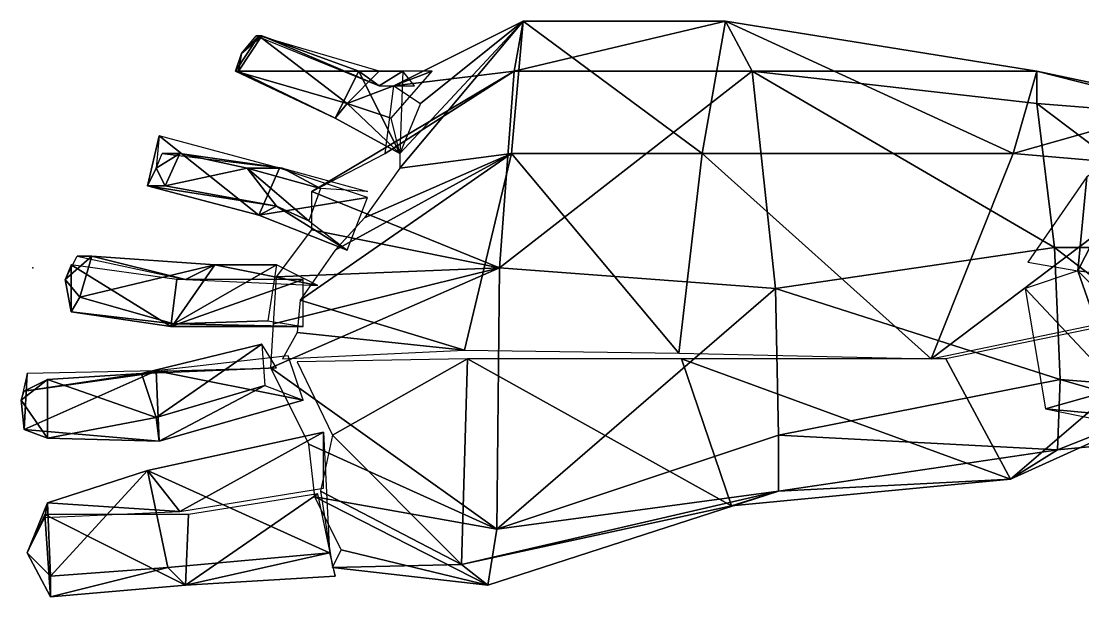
# Model space of a CAD drawing. Extents: x 4.9 to 9.1, y -6.1 to 13.5.
# Drawn here: x 5.928 to 6.531, y -0.233 to 0.094 of the extents above; entities that cross this region are included whole.
import ezdxf

# ---------------------------------------------------------------- set-up
doc = ezdxf.new("R2010")
doc.units = 0
doc.layers.get('0').update_dxf_attribs({"linetype": 'CONTINUOUS'})

msp = doc.modelspace()

# ---------------------------------------------------------------- linework, layer by layer
at = {"color": 0}
msp.add_point((5.93444, -0.04616, -4.115), dxfattribs=at)
for points in [[(6.13944, 0.05717, -4.10333), (6.21277, 0.09384, -4.1), (6.20777, 0.0655, -4.145)], [(6.21277, 0.09384, -4.1), (6.13944, 0.05717, -4.10333), (6.15444, 0.04717, -4.06)], [(6.14277, 0.0105, -4.085), (6.20611, 0.01884, -4.045), (6.21277, 0.09384, -4.1)], [(6.21277, 0.09384, -4.1), (6.15444, 0.04717, -4.06), (6.14277, 0.01884, -4.05833)], [(6.21277, 0.09384, -4.1), (6.14277, 0.01884, -4.05833), (6.14277, 0.0105, -4.085)], [(6.31444, 0.01884, -3.99), (6.21277, 0.09384, -4.1), (6.20611, 0.01884, -4.045)], [(6.20777, 0.0655, -4.145), (6.32777, 0.09384, -4.07167), (6.34277, 0.0655, -4.135)], [(6.32777, 0.09384, -4.07167), (6.20777, 0.0655, -4.145), (6.21277, 0.09384, -4.1)], [(6.21277, 0.09384, -4.1), (6.31444, 0.01884, -3.99), (6.32777, 0.09384, -4.07167)], [(6.49111, 0.01884, -3.91333), (6.32777, 0.09384, -4.07167), (6.31444, 0.01884, -3.99)], [(6.32777, 0.09384, -4.07167), (6.49111, 0.01884, -3.91333), (6.50444, 0.0655, -4.02333)], [(6.50444, 0.0655, -4.02333), (6.34277, 0.0655, -4.135), (6.32777, 0.09384, -4.07167)], [(6.05277, 0.0755, -4.09), (6.04944, 0.0655, -4.08333), (6.06277, 0.0855, -4.08167)], [(6.11277, 0.04717, -4.05333), (6.06277, 0.0855, -4.08167), (6.04944, 0.0655, -4.08333)], [(6.05277, 0.0755, -4.09), (6.06444, 0.0855, -4.09667), (6.05111, 0.0655, -4.10167)], [(6.11944, 0.0655, -4.1), (6.05111, 0.0655, -4.10167), (6.06444, 0.0855, -4.09667)], [(6.05277, 0.0755, -4.09), (6.06111, 0.0855, -4.07833), (6.06444, 0.0855, -4.09667)], [(6.13111, 0.05717, -4.06333), (6.06444, 0.0855, -4.09667), (6.06111, 0.0855, -4.07833)], [(6.06277, 0.0855, -4.08167), (6.11277, 0.04717, -4.05333), (6.13111, 0.0655, -4.06667)], [(6.06444, 0.0855, -4.09667), (6.13111, 0.05717, -4.06333), (6.11944, 0.0655, -4.1)], [(6.05277, 0.0755, -4.09), (6.05111, 0.0655, -4.10167), (6.04944, 0.0655, -4.08333)], [(6.10611, 0.03884, -4.085), (6.04944, 0.0655, -4.08333), (6.05111, 0.0655, -4.10167)], [(6.04944, 0.0655, -4.08333), (6.10611, 0.03884, -4.085), (6.11277, 0.04717, -4.05333)], [(6.05111, 0.0655, -4.10167), (6.11944, 0.0655, -4.1), (6.10611, 0.03884, -4.085)], [(6.09277, -0.00283, -4.09), (6.20777, 0.0655, -4.145), (6.19944, -0.04616, -4.15833)], [(6.20777, 0.0655, -4.145), (6.09277, -0.00283, -4.09), (6.13444, 0.01884, -4.09333)], [(6.14277, 0.01884, -4.085), (6.10611, 0.03884, -4.085), (6.11944, 0.0655, -4.1)], [(6.16111, 0.0655, -4.065), (6.13111, 0.0655, -4.06667), (6.11277, 0.04717, -4.05333)], [(6.11277, 0.04717, -4.05333), (6.13777, 0.03884, -4.06167), (6.16111, 0.0655, -4.065)], [(6.14444, 0.0655, -4.09833), (6.11944, 0.0655, -4.1), (6.13111, 0.05717, -4.06333)], [(6.11944, 0.0655, -4.1), (6.14444, 0.0655, -4.09833), (6.14277, 0.01884, -4.085)], [(6.13111, 0.05717, -4.06333), (6.15111, 0.05717, -4.06667), (6.14444, 0.0655, -4.09833)], [(6.20777, 0.0655, -4.145), (6.13444, 0.01884, -4.09333), (6.13944, 0.05717, -4.10333)], [(6.19944, -0.04616, -4.15833), (6.34277, 0.0655, -4.135), (6.35611, -0.05783, -4.13)], [(6.34277, 0.0655, -4.135), (6.19944, -0.04616, -4.15833), (6.20777, 0.0655, -4.145)], [(6.34277, 0.0655, -4.135), (6.50444, 0.0655, -4.02333), (6.50444, 0.04717, -4.11)], [(6.34277, 0.0655, -4.135), (6.50444, 0.04717, -4.11), (6.51444, -0.0345, -4.12167)], [(6.51444, -0.0345, -4.12167), (6.35611, -0.05783, -4.13), (6.34277, 0.0655, -4.135)], [(6.59111, 0.04717, -4.00833), (6.50444, 0.0655, -4.02333), (6.49111, 0.01884, -3.91333)], [(6.50444, 0.0655, -4.02333), (6.59111, 0.04717, -4.00833), (6.60944, 0.03884, -4.12167)], [(6.60944, 0.03884, -4.12167), (6.50444, 0.04717, -4.11), (6.50444, 0.0655, -4.02333)], [(6.14277, 0.01884, -4.085), (6.11277, 0.04717, -4.05333), (6.10611, 0.03884, -4.085)], [(6.11277, 0.04717, -4.05333), (6.14277, 0.01884, -4.085), (6.13777, 0.03884, -4.06167)], [(6.49111, 0.01884, -3.91333), (6.58777, 0.0105, -3.87), (6.59111, 0.04717, -4.00833)], [(6.50444, 0.04717, -4.11), (6.60944, 0.03884, -4.12167), (6.61277, -0.0345, -4.145)], [(6.61277, -0.0345, -4.145), (6.51444, -0.0345, -4.12167), (6.50444, 0.04717, -4.11)], [(6.00444, 0.0105, -4.05667), (5.99944, 0.0005, -4.05167), (6.00611, 0.02884, -4.04833)], [(6.06277, -0.01616, -4.04333), (6.00611, 0.02884, -4.04833), (5.99944, 0.0005, -4.05167)], [(6.00611, 0.02884, -4.04833), (6.06277, -0.01616, -4.04333), (6.07444, 0.0105, -4.03667)], [(6.00444, 0.0105, -4.05667), (6.01777, 0.01884, -4.07), (6.00944, 0.0005, -4.07667)], [(6.00444, 0.0105, -4.05667), (6.00777, 0.01884, -4.05), (6.01777, 0.01884, -4.07)], [(6.07611, 0.0105, -4.03167), (6.01777, 0.01884, -4.07), (6.00777, 0.01884, -4.05)], [(6.05611, 0.0105, -4.08), (6.00944, 0.0005, -4.07667), (6.01777, 0.01884, -4.07)], [(6.01777, 0.01884, -4.07), (6.07611, 0.0105, -4.03167), (6.05611, 0.0105, -4.08)], [(6.08611, -0.0645, -4.05333), (6.17944, -0.09283, -4.03167), (6.20611, 0.01884, -4.045)], [(6.20611, 0.01884, -4.045), (6.10611, -0.03616, -4.07167), (6.08611, -0.0645, -4.05333)], [(6.20611, 0.01884, -4.045), (6.12277, -0.01783, -4.055), (6.10611, -0.03616, -4.07167)], [(6.20611, 0.01884, -4.045), (6.14277, 0.0105, -4.085), (6.12277, -0.01783, -4.055)], [(6.30111, -0.0945, -3.94833), (6.20611, 0.01884, -4.045), (6.17944, -0.09283, -4.03167)], [(6.20611, 0.01884, -4.045), (6.30111, -0.0945, -3.94833), (6.31444, 0.01884, -3.99)], [(6.44444, -0.09783, -3.83), (6.31444, 0.01884, -3.99), (6.30111, -0.0945, -3.94833)], [(6.31444, 0.01884, -3.99), (6.44444, -0.09783, -3.83), (6.49111, 0.01884, -3.91333)], [(6.58777, 0.0105, -3.87), (6.49111, 0.01884, -3.91333), (6.44444, -0.09783, -3.83)], [(6.57277, -0.05283, -3.57667), (6.56444, 0.02384, -3.73), (6.52777, -0.04783, -3.705)], [(6.53277, 0.0055, -3.82667), (6.52777, -0.04783, -3.705), (6.56444, 0.02384, -3.73)], [(6.00444, 0.0105, -4.05667), (6.00944, 0.0005, -4.07667), (5.99944, 0.0005, -4.05167)], [(6.00944, 0.0005, -4.07667), (6.05611, 0.0105, -4.08), (6.07277, -0.01116, -4.08)], [(6.09777, -0.00116, -4.09333), (6.05611, 0.0105, -4.08), (6.07611, 0.0105, -4.03167)], [(6.09111, -0.0195, -4.085), (6.07277, -0.01116, -4.08), (6.05611, 0.0105, -4.08)], [(6.05611, 0.0105, -4.08), (6.09777, -0.00116, -4.09333), (6.09111, -0.0195, -4.085)], [(6.12444, -0.00616, -4.06667), (6.07444, 0.0105, -4.03667), (6.06277, -0.01616, -4.04333)], [(6.07611, 0.0105, -4.03167), (6.12444, -0.00283, -4.065), (6.09777, -0.00116, -4.09333)], [(6.44444, -0.09783, -3.83), (6.60444, -0.0645, -3.71333), (6.58777, 0.0105, -3.87)], [(6.07277, -0.01116, -4.08), (5.99944, 0.0005, -4.05167), (6.00944, 0.0005, -4.07667)], [(5.99944, 0.0005, -4.05167), (6.07277, -0.01116, -4.08), (6.06277, -0.01616, -4.04333)], [(6.52777, -0.04783, -3.705), (6.53277, 0.0055, -3.82667), (6.49944, -0.04283, -3.76833)], [(6.19944, -0.04616, -4.15833), (6.09277, -0.0245, -4.08333), (6.09277, -0.00283, -4.09)], [(6.06277, -0.01616, -4.04333), (6.11277, -0.03616, -4.07333), (6.12444, -0.00616, -4.06667)], [(6.11277, -0.03616, -4.07333), (6.06277, -0.01616, -4.04333), (6.07277, -0.01116, -4.08)], [(6.07277, -0.01116, -4.08), (6.09111, -0.0195, -4.085), (6.11277, -0.03616, -4.07333)], [(6.19944, -0.04616, -4.15833), (6.07277, -0.05116, -4.095), (6.09277, -0.0245, -4.08333)], [(6.35611, -0.05783, -4.13), (6.51444, -0.0345, -4.12167), (6.51777, -0.1095, -4.1)], [(6.51444, -0.0345, -4.12167), (6.61277, -0.0345, -4.145), (6.62277, -0.11783, -4.12)], [(6.62277, -0.11783, -4.12), (6.51777, -0.1095, -4.1), (6.51444, -0.0345, -4.12167)], [(5.95277, -0.05283, -4.07333), (5.96777, -0.0395, -4.08167), (5.96111, -0.06283, -4.08833)], [(5.95277, -0.05283, -4.07333), (5.95944, -0.0395, -4.06167), (5.96777, -0.0395, -4.08167)], [(6.02111, -0.05283, -4.03833), (5.96777, -0.0395, -4.08167), (5.95944, -0.0395, -4.06167)], [(6.03777, -0.0445, -4.08167), (5.96111, -0.06283, -4.08833), (5.96777, -0.0395, -4.08167)], [(5.96777, -0.0395, -4.08167), (6.02111, -0.05283, -4.03833), (6.03777, -0.0445, -4.08167)], [(5.95277, -0.05283, -4.07333), (5.95611, -0.07116, -4.065), (5.95611, -0.0445, -4.05333)], [(6.01277, -0.0795, -4.04167), (5.95611, -0.0445, -4.05333), (5.95611, -0.07116, -4.065)], [(5.95611, -0.0445, -4.05333), (6.01277, -0.0795, -4.04167), (6.01611, -0.05283, -4.04)], [(5.96111, -0.06283, -4.08833), (6.03777, -0.0445, -4.08167), (6.01444, -0.07783, -4.08)], [(6.07277, -0.0445, -4.09), (6.01444, -0.07783, -4.08), (6.03777, -0.0445, -4.08167)], [(6.01444, -0.07783, -4.08), (6.07277, -0.0445, -4.09), (6.06777, -0.07616, -4.09167)], [(6.09611, -0.05616, -4.055), (6.03777, -0.0445, -4.08167), (6.02111, -0.05283, -4.03833)], [(6.03777, -0.0445, -4.08167), (6.09611, -0.05616, -4.055), (6.07277, -0.0445, -4.09)], [(6.06944, -0.10283, -4.105), (6.19944, -0.04616, -4.15833), (6.19777, -0.1945, -4.16667)], [(6.19944, -0.04616, -4.15833), (6.06944, -0.10283, -4.105), (6.07111, -0.07783, -4.08833)], [(6.19944, -0.04616, -4.15833), (6.07111, -0.07783, -4.08833), (6.07277, -0.05116, -4.095)], [(6.35611, -0.05783, -4.13), (6.19777, -0.1945, -4.16667), (6.19944, -0.04616, -4.15833)], [(6.49777, -0.05783, -3.77167), (6.55111, -0.1145, -3.72667), (6.52777, -0.04783, -3.70833)], [(6.52777, -0.04783, -3.70833), (6.60277, -0.12283, -3.57667), (6.57277, -0.0545, -3.57833)], [(6.60277, -0.12283, -3.57667), (6.52777, -0.04783, -3.70833), (6.55111, -0.1145, -3.72667)], [(5.95277, -0.05283, -4.07333), (5.96111, -0.06283, -4.08833), (5.95611, -0.07116, -4.065)], [(6.08777, -0.05283, -4.05667), (6.01611, -0.05283, -4.04), (6.01277, -0.0795, -4.04167)], [(6.01277, -0.0795, -4.04167), (6.08777, -0.0795, -4.06667), (6.08777, -0.05283, -4.05667)], [(6.19777, -0.1945, -4.16667), (6.35611, -0.05783, -4.13), (6.35777, -0.14116, -4.12333)], [(6.51777, -0.1095, -4.1), (6.35777, -0.14116, -4.12333), (6.35611, -0.05783, -4.13)], [(6.55111, -0.1145, -3.72667), (6.49777, -0.05783, -3.77167), (6.50944, -0.12616, -3.81167)], [(6.01444, -0.07783, -4.08), (5.95611, -0.07116, -4.065), (5.96111, -0.06283, -4.08833)], [(6.17944, -0.09283, -4.03167), (6.08611, -0.0645, -4.05333), (6.08444, -0.08283, -4.06833)], [(6.60611, -0.06616, -3.71167), (6.45277, -0.09783, -3.83167), (6.48944, -0.16616, -3.90167)], [(6.48944, -0.16616, -3.90167), (6.59611, -0.11783, -3.86), (6.60611, -0.06616, -3.71167)], [(5.95611, -0.07116, -4.065), (6.01444, -0.07783, -4.08), (6.01277, -0.0795, -4.04167)], [(6.08777, -0.0795, -4.06667), (6.01277, -0.0795, -4.04167), (6.01444, -0.07783, -4.08)], [(6.01444, -0.07783, -4.08), (6.06777, -0.07616, -4.09167), (6.08777, -0.0795, -4.06667)], [(6.17944, -0.09283, -4.03167), (6.08444, -0.08283, -4.06833), (6.07611, -0.09783, -4.05833)], [(6.06444, -0.0895, -4.08833), (6.00444, -0.13116, -4.08333), (5.99611, -0.10616, -4.075)], [(5.99611, -0.10616, -4.075), (6.07277, -0.10283, -4.05167), (6.06444, -0.0895, -4.08833)], [(6.00444, -0.13116, -4.08333), (6.06444, -0.0895, -4.08833), (6.06611, -0.11283, -4.10333)], [(6.00444, -0.1045, -4.04333), (6.08777, -0.12116, -4.06833), (6.07944, -0.09616, -4.06167)], [(6.18111, -0.09783, -4.03), (6.08444, -0.0995, -4.04833), (6.10444, -0.14116, -4.09167)], [(6.10444, -0.14116, -4.09167), (6.17777, -0.2145, -4.06833), (6.18111, -0.09783, -4.03)], [(6.33111, -0.18116, -4.00167), (6.18111, -0.09783, -4.03), (6.17777, -0.2145, -4.06833)], [(6.18111, -0.09783, -4.03), (6.33111, -0.18116, -4.00167), (6.30277, -0.09783, -3.95333)], [(6.30277, -0.09783, -3.95333), (6.48944, -0.16616, -3.90167), (6.45277, -0.09783, -3.83167)], [(6.48944, -0.16616, -3.90167), (6.30277, -0.09783, -3.95333), (6.33111, -0.18116, -4.00167)], [(5.92777, -0.12116, -4.06667), (5.92944, -0.13783, -4.05667), (5.93111, -0.10616, -4.05167)], [(6.00444, -0.1045, -4.04333), (5.93111, -0.10616, -4.05167), (5.92944, -0.13783, -4.05667)], [(5.92944, -0.13783, -4.05667), (6.00611, -0.1445, -4.05167), (6.00444, -0.1045, -4.04333)], [(5.92944, -0.11616, -4.05), (6.01111, -0.1045, -4.045), (5.99611, -0.10616, -4.075)], [(5.99611, -0.10616, -4.075), (5.94277, -0.1095, -4.07833), (5.92944, -0.11616, -4.05)], [(5.94277, -0.1095, -4.07833), (5.99611, -0.10616, -4.075), (6.00444, -0.13116, -4.08333)], [(6.07277, -0.10283, -4.05167), (5.99611, -0.10616, -4.075), (6.01111, -0.1045, -4.045)], [(6.08777, -0.12116, -4.06833), (6.00444, -0.1045, -4.04333), (6.00611, -0.1445, -4.05167)], [(6.19777, -0.1945, -4.16667), (6.09111, -0.14616, -4.12), (6.06944, -0.10283, -4.105)], [(5.92777, -0.12116, -4.06667), (5.94277, -0.1095, -4.07833), (5.94277, -0.14283, -4.085)], [(5.92777, -0.12116, -4.06667), (5.92944, -0.11616, -4.05), (5.94277, -0.1095, -4.07833)], [(6.00444, -0.13116, -4.08333), (5.94277, -0.14283, -4.085), (5.94277, -0.1095, -4.07833)], [(6.06611, -0.11283, -4.10333), (6.00611, -0.1445, -4.05167), (6.00444, -0.13116, -4.08333)], [(6.00611, -0.1445, -4.05167), (6.06611, -0.11283, -4.10333), (6.08777, -0.12116, -4.06833)], [(6.35777, -0.14116, -4.12333), (6.51777, -0.1095, -4.1), (6.51611, -0.1495, -4.06)], [(6.50944, -0.12616, -3.81167), (6.61777, -0.13616, -3.73667), (6.55111, -0.1145, -3.72667)], [(6.62111, -0.1395, -4.03667), (6.51611, -0.1495, -4.06), (6.51777, -0.1095, -4.1)], [(6.51777, -0.1095, -4.1), (6.62277, -0.11783, -4.12), (6.62111, -0.1395, -4.03667)], [(6.59611, -0.11783, -3.86), (6.48944, -0.16616, -3.90167), (6.51611, -0.1495, -4.06)], [(6.51611, -0.1495, -4.06), (6.62111, -0.1395, -4.03667), (6.59611, -0.11783, -3.86)], [(5.92777, -0.12116, -4.06667), (5.94277, -0.14283, -4.085), (5.92944, -0.13783, -4.05667)], [(6.61777, -0.13616, -3.73667), (6.50944, -0.12616, -3.81167), (6.58277, -0.14116, -3.84833)], [(5.94277, -0.14283, -4.085), (6.00444, -0.13116, -4.08333), (6.00611, -0.1445, -4.05167)], [(6.00611, -0.1445, -4.05167), (5.92944, -0.13783, -4.05667), (5.94277, -0.14283, -4.085)], [(6.09944, -0.1395, -4.10167), (5.99944, -0.16116, -4.13333), (6.01777, -0.1845, -4.08333)], [(5.99944, -0.16116, -4.13333), (6.09944, -0.1395, -4.10167), (6.10277, -0.20783, -4.15667)], [(6.01777, -0.1845, -4.08333), (6.09944, -0.17116, -4.06667), (6.09944, -0.1395, -4.10167)], [(6.17777, -0.2145, -4.06833), (6.10444, -0.14116, -4.09167), (6.09777, -0.17283, -4.07333)], [(6.19777, -0.1945, -4.16667), (6.35777, -0.14116, -4.12333), (6.35777, -0.17283, -4.09)], [(6.51611, -0.1495, -4.06), (6.35777, -0.17283, -4.09), (6.35777, -0.14116, -4.12333)], [(6.19777, -0.1945, -4.16667), (6.09444, -0.17616, -4.145), (6.09111, -0.14616, -4.12)], [(6.35777, -0.17283, -4.09), (6.51611, -0.1495, -4.06), (6.48944, -0.16616, -3.90167)], [(5.99944, -0.16116, -4.13333), (5.94444, -0.22116, -4.13333), (5.94277, -0.1795, -4.12167)], [(5.94277, -0.1795, -4.12167), (6.01777, -0.1845, -4.08333), (5.99944, -0.16116, -4.13333)], [(5.94444, -0.22116, -4.13333), (5.99944, -0.16116, -4.13333), (6.01111, -0.21616, -4.165)], [(6.10277, -0.20783, -4.15667), (6.01111, -0.21616, -4.165), (5.99944, -0.16116, -4.13333)], [(6.48944, -0.16616, -3.90167), (6.33111, -0.18116, -4.00167), (6.35777, -0.17283, -4.09)], [(6.09611, -0.1745, -4.07667), (6.02277, -0.18616, -4.075), (6.02111, -0.22616, -4.09333)], [(6.02111, -0.22616, -4.09333), (6.10611, -0.22116, -4.095), (6.09611, -0.1745, -4.07667)], [(6.17777, -0.2145, -4.06833), (6.09777, -0.17283, -4.07333), (6.10444, -0.21616, -4.09667)], [(6.17777, -0.2145, -4.06833), (6.35777, -0.17283, -4.09), (6.33111, -0.18116, -4.00167)], [(6.35777, -0.17283, -4.09), (6.17777, -0.2145, -4.06833), (6.19277, -0.22616, -4.12833)], [(6.35777, -0.17283, -4.09), (6.19277, -0.22616, -4.12833), (6.19777, -0.1945, -4.16667)], [(5.93111, -0.20783, -4.10833), (5.94277, -0.1795, -4.12167), (5.94444, -0.22116, -4.13333)], [(5.93111, -0.20783, -4.10833), (5.94111, -0.18783, -4.08667), (5.94277, -0.1795, -4.12167)], [(6.01777, -0.1845, -4.08333), (5.94277, -0.1795, -4.12167), (5.94111, -0.18783, -4.08667)], [(6.09444, -0.17616, -4.145), (6.19777, -0.1945, -4.16667), (6.19277, -0.22616, -4.12833)], [(6.19277, -0.22616, -4.12833), (6.10944, -0.20616, -4.14833), (6.09444, -0.17616, -4.145)], [(5.93111, -0.20783, -4.10833), (5.94444, -0.23283, -4.105), (5.94111, -0.18616, -4.09167)], [(6.02111, -0.22616, -4.09333), (5.94111, -0.18616, -4.09167), (5.94444, -0.23283, -4.105)], [(5.94111, -0.18616, -4.09167), (6.02111, -0.22616, -4.09333), (6.02277, -0.18616, -4.075)], [(5.93111, -0.20783, -4.10833), (5.94444, -0.22116, -4.13333), (5.94444, -0.23283, -4.105)], [(6.10277, -0.20783, -4.15667), (6.02111, -0.22616, -4.09333), (6.01111, -0.21616, -4.165)], [(6.02111, -0.22616, -4.09333), (6.10277, -0.20783, -4.15667), (6.10611, -0.22116, -4.095)], [(6.19277, -0.22616, -4.12833), (6.10444, -0.21616, -4.09667), (6.10944, -0.20616, -4.14833)], [(6.01111, -0.21616, -4.165), (5.94444, -0.23283, -4.105), (5.94444, -0.22116, -4.13333)], [(5.94444, -0.23283, -4.105), (6.01111, -0.21616, -4.165), (6.02111, -0.22616, -4.09333)], [(6.10444, -0.21616, -4.09667), (6.19277, -0.22616, -4.12833), (6.17777, -0.2145, -4.06833)]]:
    msp.add_3dface(points, dxfattribs=at)

doc.saveas('drawing.dxf')
